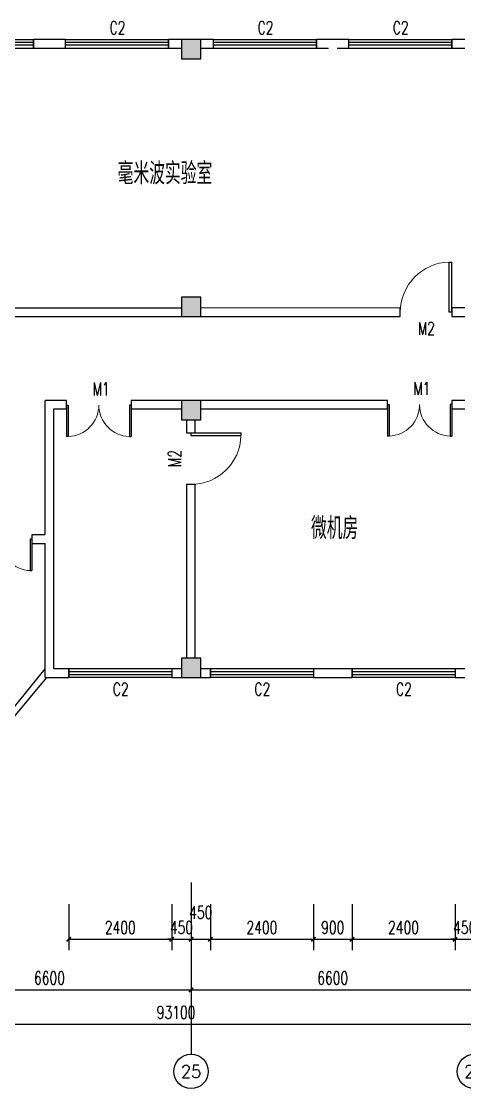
# Model space of a CAD drawing. Header units: millimetres. Extents: x 842 to 115148, y 259 to 29066.
# Drawn here: x 49586 to 59917, y 3466 to 28315 of the extents above; entities that cross this region are included whole.
import ezdxf
from ezdxf.enums import TextEntityAlignment as Align

# ---------------------------------------------------------------- set-up
doc = ezdxf.new("R2010")
doc.units = ezdxf.units.MM
for name, color, linetype in [('AXIS', 3, 'Continuous'), ('AXIS_TEXT', 7, 'Continuous'), ('COLUMN', 9, 'Continuous'), ('PUB_DIM', 3, 'Continuous'), ('PUB_TEXT', 7, 'Continuous'), ('WALL', 9, 'Continuous'), ('WINDOW', 4, 'Continuous'), ('WINDOW_TEXT', 7, 'Continuous')]:
    doc.layers.add(name, color=color, linetype=linetype)
doc.styles.add('_TCH_AXIS', font='COMPLEX', dxfattribs={"bigfont": 'GBCBIG'})
doc.styles.add('_TCH_DIM_T3', font='SIMPLEX', dxfattribs={"width": 0.705882, "bigfont": 'GBCBIG'})
doc.styles.add('_TCH_WINDOW', font='SIMPLEX', dxfattribs={"bigfont": 'GBCBIG'})
doc.styles.add('COMPLEX', font='COMPLEX')
doc.styles.get("Standard").update_dxf_attribs({"font": 'txt', "bigfont": 'gbcbig.shx'})
doc.dimstyles.new('_TCH_ARCH&&100', dxfattribs={"dimtxt": 297.5, "dimasz": 100, "dimexe": 250, "dimexo": 300, "dimgap": 126.25, "dimtad": 1, "dimdec": 0, "dimzin": 0, "dimdsep": 46, "dimtxsty": '_TCH_DIM_T3', "dimblk": 'ARCHTICK', "dimcen": 0.09, "dimclrt": 7, "dimazin": 2, "dimtfac": 1, "dimtdec": 0, "dimtix": 1, "dimtmove": 2, "dimatfit": 3, "dimfxl": 1, "dimtolj": 1, "dimtzin": 0, "dimarcsym": 0})

# ---------------------------------------------------------------- blocks, each defined once
blk = doc.blocks.new('_ArchTick')
at = {"color": 0, "linetype": 'ByBlock', "const_width": 0.4}
blk.add_lwpolyline([(-0.5, -0.5), (0.5, 0.5)], dxfattribs=at)
blk = doc.blocks.new('*D116')
at = {"layer": 'Defpoints', "color": 0}
for p in [(50692, 8060), (53092, 8060), (53092, 6943)]:
    blk.add_point(p, dxfattribs=at)
at = {"layer": 'PUB_DIM', "color": 0, "lineweight": -2}
for p, q in [((50692, 7760), (50692, 6693)), ((53092, 7760), (53092, 6693)), ((50692, 6943), (53092, 6943))]:
    blk.add_line(p, q, dxfattribs=at)
at = {"layer": 'PUB_DIM', "color": 0, "lineweight": -2, "xscale": 100, "yscale": 100, "zscale": 100, "rotation": 180}
blk.add_blockref('_ArchTick', (50692, 6943), dxfattribs=at)
at = {"layer": 'PUB_DIM', "color": 0, "lineweight": -2, "xscale": 100, "yscale": 100, "zscale": 100}
blk.add_blockref('_ArchTick', (53092, 6943), dxfattribs=at)
at = {"layer": 'PUB_DIM', "color": 7, "insert": (51892, 7218), "char_height": 297.5, "attachment_point": 5, "style": '_TCH_DIM_T3'}
blk.add_mtext('\\A1;2400', dxfattribs=at)
blk = doc.blocks.new('*D117')
at = {"layer": 'Defpoints', "color": 0}
for p in [(53092, 8060), (53542, 8060), (53542, 6943)]:
    blk.add_point(p, dxfattribs=at)
at = {"layer": 'PUB_DIM', "color": 0, "lineweight": -2}
for p, q in [((53092, 7760), (53092, 6693)), ((53542, 7760), (53542, 6693)), ((53092, 6943), (52992, 6943)), ((53092, 6943), (53542, 6943)), ((53542, 6943), (53642, 6943))]:
    blk.add_line(p, q, dxfattribs=at)
at = {"layer": 'PUB_DIM', "color": 0, "lineweight": -2, "xscale": 100, "yscale": 100, "zscale": 100}
blk.add_blockref('_ArchTick', (53092, 6943), dxfattribs=at)
at = {"layer": 'PUB_DIM', "color": 0, "lineweight": -2, "xscale": 100, "yscale": 100, "zscale": 100, "rotation": 180}
blk.add_blockref('_ArchTick', (53542, 6943), dxfattribs=at)
at = {"layer": 'PUB_DIM', "color": 7, "insert": (53317, 7218), "char_height": 297.5, "attachment_point": 5, "style": '_TCH_DIM_T3'}
blk.add_mtext('\\A1;450', dxfattribs=at)
blk = doc.blocks.new('*D118')
at = {"layer": 'Defpoints', "color": 0}
for p in [(53542, 8060), (53992, 8060), (53992, 6943)]:
    blk.add_point(p, dxfattribs=at)
at = {"layer": 'PUB_DIM', "color": 0, "lineweight": -2}
for p, q in [((53542, 7760), (53542, 6693)), ((53992, 7760), (53992, 6693)), ((53542, 6943), (53992, 6943))]:
    blk.add_line(p, q, dxfattribs=at)
at = {"layer": 'PUB_DIM', "color": 0, "lineweight": -2, "xscale": 100, "yscale": 100, "zscale": 100, "rotation": 180}
blk.add_blockref('_ArchTick', (53542, 6943), dxfattribs=at)
at = {"layer": 'PUB_DIM', "color": 0, "lineweight": -2, "xscale": 100, "yscale": 100, "zscale": 100}
blk.add_blockref('_ArchTick', (53992, 6943), dxfattribs=at)
at = {"layer": 'PUB_DIM', "color": 7, "insert": (53767, 7568), "char_height": 297.5, "attachment_point": 5, "style": '_TCH_DIM_T3'}
blk.add_mtext('\\A1;450', dxfattribs=at)
blk = doc.blocks.new('*D119')
at = {"layer": 'Defpoints', "color": 0}
for p in [(53992, 8060), (56392, 8060), (56392, 6943)]:
    blk.add_point(p, dxfattribs=at)
at = {"layer": 'PUB_DIM', "color": 0, "lineweight": -2}
for p, q in [((53992, 7760), (53992, 6693)), ((56392, 7760), (56392, 6693)), ((53992, 6943), (56392, 6943))]:
    blk.add_line(p, q, dxfattribs=at)
at = {"layer": 'PUB_DIM', "color": 0, "lineweight": -2, "xscale": 100, "yscale": 100, "zscale": 100, "rotation": 180}
blk.add_blockref('_ArchTick', (53992, 6943), dxfattribs=at)
at = {"layer": 'PUB_DIM', "color": 0, "lineweight": -2, "xscale": 100, "yscale": 100, "zscale": 100}
blk.add_blockref('_ArchTick', (56392, 6943), dxfattribs=at)
at = {"layer": 'PUB_DIM', "color": 7, "insert": (55192, 7218), "char_height": 297.5, "attachment_point": 5, "style": '_TCH_DIM_T3'}
blk.add_mtext('\\A1;2400', dxfattribs=at)
blk = doc.blocks.new('*D120')
at = {"layer": 'Defpoints', "color": 0}
for p in [(56392, 8060), (57292, 8060), (57292, 6943)]:
    blk.add_point(p, dxfattribs=at)
at = {"layer": 'PUB_DIM', "color": 0, "lineweight": -2}
for p, q in [((56392, 7760), (56392, 6693)), ((57292, 7760), (57292, 6693)), ((56392, 6943), (57292, 6943))]:
    blk.add_line(p, q, dxfattribs=at)
at = {"layer": 'PUB_DIM', "color": 0, "lineweight": -2, "xscale": 100, "yscale": 100, "zscale": 100, "rotation": 180}
blk.add_blockref('_ArchTick', (56392, 6943), dxfattribs=at)
at = {"layer": 'PUB_DIM', "color": 0, "lineweight": -2, "xscale": 100, "yscale": 100, "zscale": 100}
blk.add_blockref('_ArchTick', (57292, 6943), dxfattribs=at)
at = {"layer": 'PUB_DIM', "color": 7, "insert": (56842, 7218), "char_height": 297.5, "attachment_point": 5, "style": '_TCH_DIM_T3'}
blk.add_mtext('\\A1;900', dxfattribs=at)
blk = doc.blocks.new('*D121')
at = {"layer": 'Defpoints', "color": 0}
for p in [(57292, 8060), (59692, 8060), (59692, 6943)]:
    blk.add_point(p, dxfattribs=at)
at = {"layer": 'PUB_DIM', "color": 0, "lineweight": -2}
for p, q in [((57292, 7760), (57292, 6693)), ((59692, 7760), (59692, 6693)), ((57292, 6943), (59692, 6943))]:
    blk.add_line(p, q, dxfattribs=at)
at = {"layer": 'PUB_DIM', "color": 0, "lineweight": -2, "xscale": 100, "yscale": 100, "zscale": 100, "rotation": 180}
blk.add_blockref('_ArchTick', (57292, 6943), dxfattribs=at)
at = {"layer": 'PUB_DIM', "color": 0, "lineweight": -2, "xscale": 100, "yscale": 100, "zscale": 100}
blk.add_blockref('_ArchTick', (59692, 6943), dxfattribs=at)
at = {"layer": 'PUB_DIM', "color": 7, "insert": (58492, 7218), "char_height": 297.5, "attachment_point": 5, "style": '_TCH_DIM_T3'}
blk.add_mtext('\\A1;2400', dxfattribs=at)
blk = doc.blocks.new('*D122')
at = {"layer": 'Defpoints', "color": 0}
for p in [(59692, 8060), (60142, 8060), (60142, 6943)]:
    blk.add_point(p, dxfattribs=at)
at = {"layer": 'PUB_DIM', "color": 0, "lineweight": -2}
for p, q in [((59692, 7760), (59692, 6693)), ((60142, 7760), (60142, 6693)), ((59692, 6943), (59592, 6943)), ((59692, 6943), (60142, 6943)), ((60142, 6943), (60242, 6943))]:
    blk.add_line(p, q, dxfattribs=at)
at = {"layer": 'PUB_DIM', "color": 0, "lineweight": -2, "xscale": 100, "yscale": 100, "zscale": 100}
blk.add_blockref('_ArchTick', (59692, 6943), dxfattribs=at)
at = {"layer": 'PUB_DIM', "color": 0, "lineweight": -2, "xscale": 100, "yscale": 100, "zscale": 100, "rotation": 180}
blk.add_blockref('_ArchTick', (60142, 6943), dxfattribs=at)
at = {"layer": 'PUB_DIM', "color": 7, "insert": (59917, 7218), "char_height": 297.5, "attachment_point": 5, "style": '_TCH_DIM_T3'}
blk.add_mtext('\\A1;450', dxfattribs=at)
blk = doc.blocks.new('*D160')
at = {"layer": 'AXIS', "color": 0, "lineweight": -2}
for p, q in [((46942, 7966), (46942, 5516)), ((53542, 7966), (53542, 5516)), ((46942, 5766), (53542, 5766))]:
    blk.add_line(p, q, dxfattribs=at)
at = {"layer": 'Defpoints', "color": 0}
for p in [(46942, 8266), (53542, 8266), (53542, 5766)]:
    blk.add_point(p, dxfattribs=at)
at = {"layer": 'AXIS', "color": 0, "lineweight": -2, "xscale": 100, "yscale": 100, "zscale": 100, "rotation": 180}
blk.add_blockref('_ArchTick', (46942, 5766), dxfattribs=at)
at = {"layer": 'AXIS', "color": 0, "lineweight": -2, "xscale": 100, "yscale": 100, "zscale": 100}
blk.add_blockref('_ArchTick', (53542, 5766), dxfattribs=at)
at = {"layer": 'AXIS', "color": 7, "insert": (50242, 6041), "char_height": 297.5, "attachment_point": 5, "style": '_TCH_DIM_T3'}
blk.add_mtext('\\A1;6600', dxfattribs=at)
blk = doc.blocks.new('*D161')
at = {"layer": 'AXIS', "color": 0, "lineweight": -2}
for p, q in [((53542, 7966), (53542, 5516)), ((60142, 7966), (60142, 5516)), ((53542, 5766), (60142, 5766))]:
    blk.add_line(p, q, dxfattribs=at)
at = {"layer": 'Defpoints', "color": 0}
for p in [(53542, 8266), (60142, 8266), (60142, 5766)]:
    blk.add_point(p, dxfattribs=at)
at = {"layer": 'AXIS', "color": 0, "lineweight": -2, "xscale": 100, "yscale": 100, "zscale": 100, "rotation": 180}
blk.add_blockref('_ArchTick', (53542, 5766), dxfattribs=at)
at = {"layer": 'AXIS', "color": 0, "lineweight": -2, "xscale": 100, "yscale": 100, "zscale": 100}
blk.add_blockref('_ArchTick', (60142, 5766), dxfattribs=at)
at = {"layer": 'AXIS', "color": 7, "insert": (56842, 6041), "char_height": 297.5, "attachment_point": 5, "style": '_TCH_DIM_T3'}
blk.add_mtext('\\A1;6600', dxfattribs=at)
blk = doc.blocks.new('*D168')
at = {"layer": 'AXIS', "color": 0, "lineweight": -2}
for p, q in [((6642, 7966), (6642, 4716)), ((99742, 7966), (99742, 4716)), ((6642, 4966), (99742, 4966))]:
    blk.add_line(p, q, dxfattribs=at)
at = {"layer": 'Defpoints', "color": 0}
for p in [(6642, 8266), (99742, 8266), (99742, 4966)]:
    blk.add_point(p, dxfattribs=at)
at = {"layer": 'AXIS', "color": 0, "lineweight": -2, "xscale": 100, "yscale": 100, "zscale": 100, "rotation": 180}
blk.add_blockref('_ArchTick', (6642, 4966), dxfattribs=at)
at = {"layer": 'AXIS', "color": 0, "lineweight": -2, "xscale": 100, "yscale": 100, "zscale": 100}
blk.add_blockref('_ArchTick', (99742, 4966), dxfattribs=at)
at = {"layer": 'AXIS', "color": 7, "insert": (53192, 5241), "char_height": 297.5, "attachment_point": 5, "style": '_TCH_DIM_T3'}
blk.add_mtext('\\A1;93100', dxfattribs=at)
blk = doc.blocks.new('_FZHK')
blk.add_lwpolyline([(-0.5, -0.5), (0.5, -0.5), (0.5, 0.5), (-0.5, 0.5)], close=True)
blk = doc.blocks.new('_AXISO')
blk.add_circle((0, 0), 0.5)
at = {"layer": 'AXIS_TEXT', "style": 'COMPLEX', "width": 1.041667}
blk.add_attdef('A', text='', height=0.56, dxfattribs=at).set_placement((-0.25, -0.28), (0.25, -0.28), align=Align.FIT)
blk = doc.blocks.new('$DorLib2D$00000001')
for p, q in [((0.45, 0.975), (0.5, 0.975)), ((0.45, 0), (0.45, 0.975)), ((0.5, 0), (0.5, 0.975)), ((0.5, 0), (0.45, 0))]:
    blk.add_line(p, q)
at = {"lineweight": 13}
blk.add_arc((0.475, 0), 0.975, 91.4693, 180, dxfattribs=at)
blk = doc.blocks.new('$DorLib2D$00000002')
for p, q in [((-0.5, 0), (-0.5, 0.4875)), ((-0.475, 0.4875), (-0.5, 0.4875)), ((-0.475, 0), (-0.475, 0.4875)), ((0.475, 0), (0.475, 0.4875)), ((0.475, 0.4875), (0.5, 0.4875)), ((0.5, 0), (0.5, 0.4875)), ((-0.5, 0), (-0.475, 0)), ((0.5, 0), (0.475, 0))]:
    blk.add_line(p, q)
at = {"lineweight": 13}
for centre, start, end in [((-0.4875, 0), 0, 88.53072), ((0.4875, 0), 91.46928, 180)]:
    blk.add_arc(centre, 0.4875, start, end, dxfattribs=at)
blk = doc.blocks.new('$TCHSYS$WIN2D')
for p, q in [((-0.5, 0.5), (0.5, 0.5)), ((-0.5, 0.5), (-0.5, -0.5)), ((0.5, 0.5), (0.5, -0.5)), ((0.5, 0.167), (-0.5, 0.167)), ((0.5, -0.167), (-0.5, -0.167)), ((-0.5, -0.5), (0.5, -0.5))]:
    blk.add_line(p, q)

msp = doc.modelspace()

# ---------------------------------------------------------------- hatches: boundary and pattern name
h = msp.add_hatch(color=256)
h.paths.add_polyline_path([(53542.1, 27891), (53317.1, 27891), (53317.1, 27666), (53542.1, 27666)])
h.paths.add_polyline_path([(53542.1, 27666), (53767.1, 27666), (53767.1, 27891), (53542.1, 27891)])
h.paths.add_polyline_path([(53542.1, 27441), (53767.1, 27441), (53767.1, 27666), (53542.1, 27666)])
h.paths.add_polyline_path([(53542.1, 27666), (53317.1, 27666), (53317.1, 27441), (53542.1, 27441)])
h.paths.add_polyline_path([(53542.1, 21666), (53317.1, 21666), (53317.1, 21441), (53542.1, 21441)])
h.paths.add_polyline_path([(53542.1, 21666), (53542.1, 21441), (53767.1, 21441), (53767.1, 21666)])
h.paths.add_polyline_path([(53767.1, 21666), (53767.1, 21891), (53542.1, 21891), (53542.1, 21666)])
h.paths.add_polyline_path([(53542.1, 21891), (53317.1, 21891), (53317.1, 21666), (53542.1, 21666)])
h.paths.add_polyline_path([(53542.1, 13491), (53542.1, 13041), (53767.1, 13041), (53767.1, 13491)])
h.paths.add_polyline_path([(53317.1, 13491), (53317.1, 13041), (53542.1, 13041), (53542.1, 13491)])
h = msp.add_hatch(color=256)
h.paths.add_polyline_path([(53542.1, 19491), (53317.1, 19491), (53317.1, 19266), (53542.1, 19266)])
h.paths.add_polyline_path([(53767.1, 19491), (53542.1, 19491), (53542.1, 19266), (53767.1, 19266)])
h.paths.add_polyline_path([(53767.1, 19266), (53542.1, 19266), (53542.1, 19041), (53767.1, 19041)])
h.paths.add_polyline_path([(53542.1, 19266), (53317.1, 19266), (53317.1, 19041), (53542.1, 19041)])

# ---------------------------------------------------------------- linework, layer by layer
at = {"layer": 'AXIS'}
msp.add_line((53542.1, 8266), (53542.1, 4266), dxfattribs=at)
at = {"layer": 'WALL'}
for p, q in [((50617.1, 27891), (49867.1, 27891)), ((49867.1, 27891), (49867.1, 27691)), ((50617.1, 27691), (50617.1, 27891)), ((53317.1, 27891), (53017.1, 27891)), ((53017.1, 27891), (53017.1, 27691)), ((54067.1, 27891), (53767.1, 27891)), ((54067.1, 27691), (54067.1, 27891)), ((56842.1, 27891), (56467.1, 27891)), ((56467.1, 27891), (56467.1, 27691)), ((57217.1, 27891), (56842.1, 27891)), ((57217.1, 27691), (57217.1, 27891)), ((59917.1, 27891), (59617.1, 27891)), ((59617.1, 27891), (59617.1, 27691)), ((49867.1, 27691), (50617.1, 27691)), ((53017.1, 27691), (53317.1, 27691)), ((53767.1, 27691), (54067.1, 27691)), ((56467.1, 27691), (56742.1, 27691)), ((56942.1, 27691), (57217.1, 27691)), ((59617.1, 27691), (59917.1, 27691)), ((53317.1, 21639.5), (47167.1, 21641)), ((58421.4, 21641), (53767.1, 21640.4)), ((58417.1, 21441), (58417.1, 21641)), ((59917.1, 21641), (59617.1, 21641)), ((59617.1, 21641), (59617.1, 21441)), ((47167.1, 21441), (53317.1, 21441)), ((53767.1, 21441), (58417.1, 21441)), ((59617.1, 21441), (59917.1, 21441)), ((50642.1, 19491), (50142.1, 19491)), ((50142.1, 16366), (50142.1, 19491)), ((50642.1, 19291), (50642.1, 19491)), ((53317.1, 19491), (52142.1, 19491)), ((52142.1, 19491), (52142.1, 19291)), ((58117.1, 19491), (53767.1, 19491)), ((58117.1, 19291), (58117.1, 19491)), ((59917.1, 19491), (59617.1, 19491)), ((59617.1, 19491), (59617.1, 19291)), ((50342.1, 19291), (50642.1, 19291)), ((50342.1, 16266), (50342.1, 19291)), ((52142.1, 19291), (53317.1, 19291)), ((53767.1, 19291), (58117.1, 19291)), ((59617.1, 19291), (59917.1, 19291)), ((53435.2, 19041), (53435.2, 18731.4)), ((53635.2, 18731.4), (53635.2, 19041)), ((53435.2, 18731.4), (53635.2, 18731.4)), ((53635.2, 17531.4), (53435.2, 17531.4)), ((53435.2, 17531.4), (53435.2, 13490.2)), ((53635.2, 13490.2), (53635.2, 17531.4)), ((50132.4, 16358.4), (49832.4, 16358.4)), ((49832.4, 16358.4), (49832.4, 16158.4)), ((49832.4, 16158.4), (50132.4, 16158.4)), ((50142.1, 13041), (50142.1, 16166)), ((50342.1, 13241), (50342.1, 16266)), ((48842.1, 11641), (50142.1, 13241)), ((50692.1, 13241), (50342.1, 13241)), ((50692.1, 13041), (50692.1, 13241)), ((53317.1, 13241), (53092.1, 13241)), ((53092.1, 13241), (53092.1, 13041)), ((53992.1, 13241), (53767.1, 13241)), ((53992.1, 13041), (53992.1, 13241)), ((57292.1, 13241), (56392.1, 13241)), ((56392.1, 13241), (56392.1, 13041)), ((57292.1, 13041), (57292.1, 13241)), ((59917.1, 13241), (59692.1, 13241)), ((59692.1, 13241), (59692.1, 13041)), ((50175.4, 13041), (48842.1, 11441)), ((50142.1, 13041), (50692.1, 13041)), ((53092.1, 13041), (53317.1, 13041)), ((53767.1, 13041), (53992.1, 13041)), ((56392.1, 13041), (57292.1, 13041)), ((59692.1, 13041), (59917.1, 13041))]:
    msp.add_line(p, q, dxfattribs=at)

# ---------------------------------------------------------------- block references
at = {"layer": 'AXIS'}
ref = msp.add_blockref('_AXISO', (53542.1, 3866), dxfattribs=dict(at, xscale=799.9999999999995, yscale=799.9999999999999, zscale=800))
ref.add_attrib('A', '25', dxfattribs={"layer": 'AXIS_TEXT', "height": 294.28, "style": '_TCH_AXIS'}).set_placement((53303.9, 3718.9), (53780.3, 3718.9), align=Align.FIT)
ref = msp.add_blockref('_AXISO', (60142.1, 3866), dxfattribs=dict(at, xscale=799.9999999999995, yscale=799.9999999999999, zscale=800))
ref.add_attrib('A', '26', dxfattribs={"layer": 'AXIS_TEXT', "height": 300.65, "style": '_TCH_AXIS', "width": 0.970588}).set_placement((59905.9, 3715.7), (60378.3, 3715.7), align=Align.FIT)
at = {"layer": 'COLUMN', "xscale": 450, "yscale": 449.9999999999998, "zscale": 450}
for p in [(53542.1, 27666), (53542.1, 21666), (53542.1, 19266), (53542.1, 13266)]:
    msp.add_blockref('_FZHK', p, dxfattribs=at)
at = {"layer": 'WINDOW'}
ref = msp.add_blockref('$TCHSYS$WIN2D', (48667.1, 27791), dxfattribs=dict(at, xscale=2400, yscale=-200, zscale=2400))
ref.add_attrib('A', 'C2', (48492.1, 28017.3), dxfattribs={"layer": 'WINDOW_TEXT', "height": 297.5, "style": '_TCH_WINDOW', "width": 0.705882})
ref = msp.add_blockref('$TCHSYS$WIN2D', (51817.1, 27791), dxfattribs=dict(at, xscale=2400, yscale=-200, zscale=2400))
ref.add_attrib('A', 'C2', (51642.1, 28017.3), dxfattribs={"layer": 'WINDOW_TEXT', "height": 297.5, "style": '_TCH_WINDOW', "width": 0.705882})
ref = msp.add_blockref('$TCHSYS$WIN2D', (55267.1, 27791), dxfattribs=dict(at, xscale=2400, yscale=-200, zscale=2400))
ref.add_attrib('A', 'C2', (55092.1, 28017.3), dxfattribs={"layer": 'WINDOW_TEXT', "height": 297.5, "style": '_TCH_WINDOW', "width": 0.705882})
ref = msp.add_blockref('$TCHSYS$WIN2D', (58417.1, 27791), dxfattribs=dict(at, xscale=2400, yscale=-200, zscale=2400))
ref.add_attrib('A', 'C2', (58242.1, 28017.3), dxfattribs={"layer": 'WINDOW_TEXT', "height": 297.5, "style": '_TCH_WINDOW', "width": 0.705882})
ref = msp.add_blockref('$DorLib2D$00000001', (59017.1, 21541), dxfattribs=dict(at, xscale=1200, yscale=1200, zscale=1200))
ref.add_attrib('A', 'M2', (58827.1, 21017.3), dxfattribs={"layer": 'WINDOW_TEXT', "height": 297.5, "style": '_TCH_WINDOW', "width": 0.705882})
ref = msp.add_blockref('$DorLib2D$00000002', (51392.1, 19380.9), dxfattribs=dict(at, xscale=-1500, yscale=-1500, zscale=-1500))
ref.add_attrib('A', 'M1', (51247.1, 19607.2), dxfattribs={"layer": 'WINDOW_TEXT', "height": 297.5, "style": '_TCH_WINDOW', "width": 0.705882})
ref = msp.add_blockref('$DorLib2D$00000002', (58867.1, 19391), dxfattribs=dict(at, xscale=-1500, yscale=-1500, zscale=-1500))
ref.add_attrib('A', 'M1', (58722.1, 19617.3), dxfattribs={"layer": 'WINDOW_TEXT', "height": 297.5, "style": '_TCH_WINDOW', "width": 0.705882})
ref = msp.add_blockref('$DorLib2D$00000001', (53535.2, 18131.4), dxfattribs=dict(at, xscale=-1200, yscale=1200, zscale=-1200, rotation=270))
ref.add_attrib('A', 'M2', (53308.9, 17941.4), dxfattribs={"layer": 'WINDOW_TEXT', "height": 297.5, "rotation": 90, "style": '_TCH_WINDOW', "width": 0.705882})
ref = msp.add_blockref('$DorLib2D$00000002', (49082.4, 16258.4), dxfattribs=dict(at, xscale=-1500, yscale=-1500, zscale=-1500))
ref.add_attrib('A', 'M1', (48937.4, 16484.7), dxfattribs={"layer": 'WINDOW_TEXT', "height": 297.5, "style": '_TCH_WINDOW', "width": 0.705882})
ref = msp.add_blockref('$TCHSYS$WIN2D', (51892.1, 13141), dxfattribs=dict(at, xscale=2400, yscale=-200, zscale=2400, rotation=180))
ref.add_attrib('A', 'C2', (51717.1, 12617.3), dxfattribs={"layer": 'WINDOW_TEXT', "height": 297.5, "style": '_TCH_WINDOW', "width": 0.705882})
ref = msp.add_blockref('$TCHSYS$WIN2D', (55192.1, 13141), dxfattribs=dict(at, xscale=2400, yscale=-200, zscale=2400, rotation=180))
ref.add_attrib('A', 'C2', (55017.1, 12617.3), dxfattribs={"layer": 'WINDOW_TEXT', "height": 297.5, "style": '_TCH_WINDOW', "width": 0.705882})
ref = msp.add_blockref('$TCHSYS$WIN2D', (58492.1, 13141), dxfattribs=dict(at, xscale=2400, yscale=-200, zscale=2400, rotation=180))
ref.add_attrib('A', 'C2', (58317.1, 12617.3), dxfattribs={"layer": 'WINDOW_TEXT', "height": 297.5, "style": '_TCH_WINDOW', "width": 0.705882})

# ---------------------------------------------------------------- texts
at = {"layer": 'PUB_TEXT'}
for s, p in [('毫米波实验室', (51830.9, 24518)), ('微机房', (56335.6, 16258.9))]:
    msp.add_text(s, height=510.64, dxfattribs=at).set_placement(p)

# ---------------------------------------------------------------- dimensions: what is measured, and where the dimension line sits
at = {"layer": 'AXIS'}
for p1, p2, distance, text, picture, middle in [((6642.1, 8266), (99742.1, 8266), -3300, '93100', '*D168', (53192.1, 5241)), ((46942.1, 8266), (53542.1, 8266), -2500, '6600', '*D160', (50242.1, 6041)), ((53542.1, 8266), (60142.1, 8266), -2500, '6600', '*D161', (56842.1, 6041))]:
    dim = msp.add_aligned_dim(p1=p1, p2=p2, distance=distance, text=text, dimstyle='_TCH_ARCH&&100', dxfattribs=at)
    dim.commit()
    dim.dimension.update_dxf_attribs({"geometry": picture, "text_midpoint": middle})
at = {"layer": 'PUB_DIM'}
for p1, p2, text, picture, middle in [((50692.1, 8059.9), (53092.1, 8059.9), '2400', '*D116', (51892.1, 7218.1)), ((53092.1, 8059.9), (53542.1, 8059.9), '450', '*D117', (53317.1, 7218.1)), ((53992.1, 8059.9), (56392.1, 8059.9), '2400', '*D119', (55192.1, 7218.1)), ((56392.1, 8059.9), (57292.1, 8059.9), '900', '*D120', (56842.1, 7218.1)), ((57292.1, 8059.9), (59692.1, 8059.9), '2400', '*D121', (58492.1, 7218.1)), ((59692.1, 8059.9), (60142.1, 8059.9), '450', '*D122', (59917.1, 7218.1))]:
    dim = msp.add_aligned_dim(p1=p1, p2=p2, distance=-1116.8, text=text, dimstyle='_TCH_ARCH&&100', dxfattribs=at)
    dim.commit()
    dim.dimension.update_dxf_attribs({"geometry": picture, "text_midpoint": middle})
dim = msp.add_linear_dim(base=(53992.1, 6943.1), p1=(53542.1, 8059.9), p2=(53992.1, 8059.9), angle=0, text='450', dimstyle='_TCH_ARCH&&100', dxfattribs=at)
dim.commit()
dim.dimension.update_dxf_attribs({"geometry": '*D118', "text_midpoint": (53767.1, 7568.1), "dimtype": 161})

doc.saveas('drawing.dxf')
